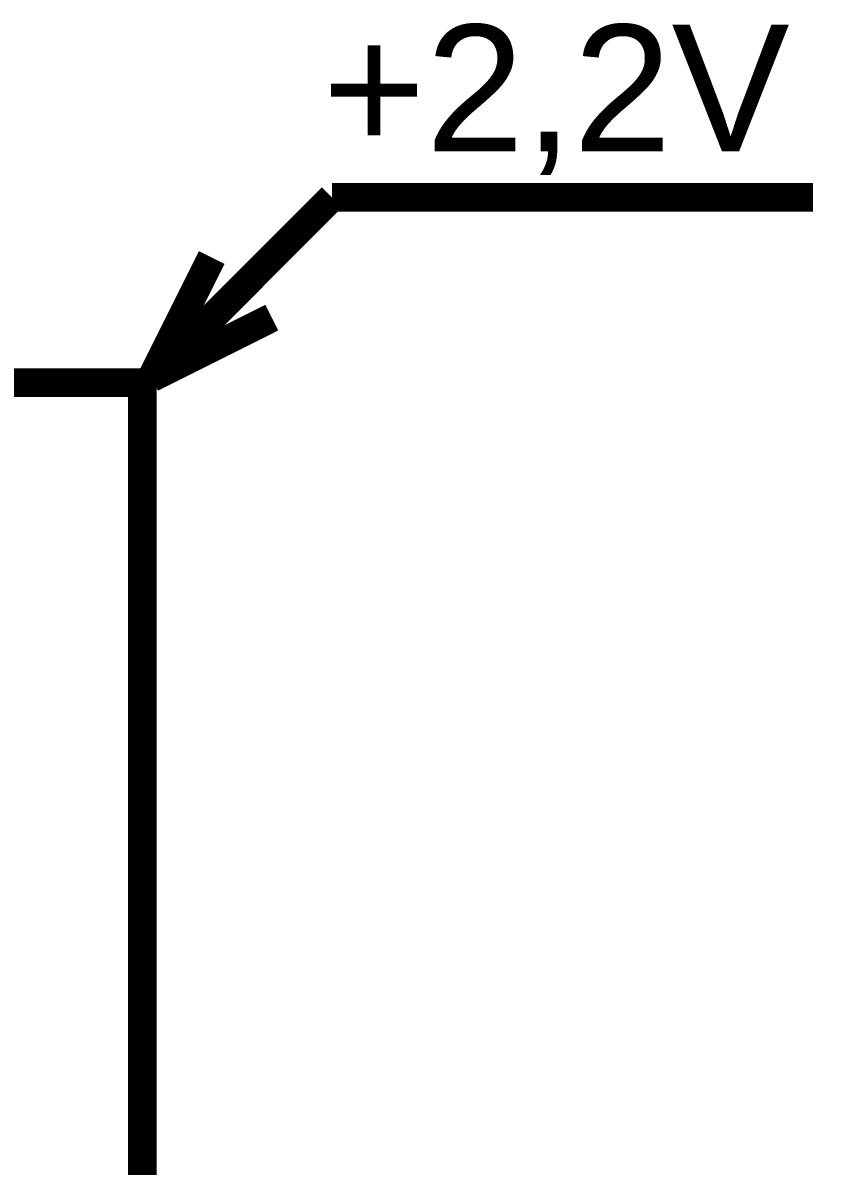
# Model space of a CAD drawing. Header units: millimetres. Extents: x -2024 to 917, y -725 to 13.
# Drawn here: x -1907.67 to -1899.25, y -209.86 to -197.9 of the extents above; entities that cross this region are included whole.
import ezdxf

# ---------------------------------------------------------------- set-up
doc = ezdxf.new("R2010")
doc.units = ezdxf.units.MM
doc.styles.get("Standard").update_dxf_attribs({"font": 'arial.ttf'})

msp = doc.modelspace()

# ---------------------------------------------------------------- linework, layer by layer
at = {"color": 7, "const_width": 0.3}
for points in [[(-1906.32, -201.611), (-1904.433, -199.723)], [(-1904.433, -199.723), (-1899.401, -199.723)], [(-1906.32, -201.611), (-1905.691, -200.352)], [(-1906.32, -201.611), (-1905.062, -200.981)], [(-1913.916, -216.663), (-1906.419, -216.663), (-1906.419, -201.66), (-1908.918, -201.66)]]:
    msp.add_lwpolyline(points, dxfattribs=at)

# ---------------------------------------------------------------- texts
at = {"color": 7}
msp.add_text('+2,2V', height=1.3247, dxfattribs=at).set_placement((-1904.532, -199.243))

doc.saveas('drawing.dxf')
